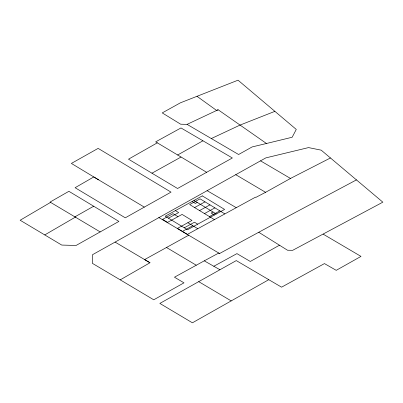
<?xml version="1.0" encoding="UTF-8"?>
<svg xmlns="http://www.w3.org/2000/svg" width="403" height="403" viewBox="0 0 403 403"><rect width="100%" height="100%" fill="white"/><g stroke="black" fill="none" stroke-linecap="round" stroke-linejoin="round"><path stroke-width="0.6" d="M115.087 242.092L149.971 262.756L120.245 279.848L92.347 263.325L92.494 254.711L265.834 157.885L308.532 147.594L321.206 150.163L382.85 202.17L292.714 250.298L287.541 250.243L258.751 232.269M50.571 202.382L20.15 220.24L61.75 245.069L76.066 245.462L118.91 221.408L68.893 191.309L50.053 202.069L100.211 231.937M44.753 234.929L75.356 217.136L74.898 216.864L93.667 206.23M157.306 142.833L128.492 159.185L177.552 188.493L232.35 157.986L180.992 127.953L155.669 141.846L206.643 172.303M268.776 279.687L236.279 260.595L159.85 303.419L192.402 322.808L268.776 279.687L281.581 287.173L324.445 263.587L336.228 270.332L360.997 256.399L323.166 234.148M144.304 207.112L125.288 217.816L75.099 187.717L93.778 176.952L144.304 207.112L171.028 192.13L98.131 148.385L71.386 163.427L98.624 179.854M177.627 155.009L202.9 140.818M177.975 216.673L173.023 213.666L162.6 219.378L167.547 222.385L182.091 214.416L191.984 220.436L177.446 228.405L187.34 234.425L255.532 197.143L255.9 197.369L265.592 192.312L290.492 178.443L330.475 157.951M151.951 173.199L181.028 157.049M279.491 245.215L250.288 261.461L236.939 253.628L213.812 266.267L204.261 260.842L174.459 277.204L183.985 282.835L153.75 299.792L120.245 279.848M188.685 235.221L144.612 259.592L149.971 262.756M168.439 218.169L178.65 212.577L175.421 210.613M197.223 202.392L195.329 203.434L192.1 201.475M194.599 207.56L205.021 201.848M199.545 210.573L209.973 204.86M204.492 213.58L214.92 207.867M184.272 227.801L194.483 222.204L197.707 224.169M213.061 212.023L211.162 213.066L214.386 215.026M182.393 231.418L192.82 225.7M209.444 216.592L219.867 210.875M204.261 260.842L218.769 253.039L219.57 253.517L290.538 215.026L356.499 179.859M187.073 124.371L218.134 109.762L266.464 143.493L292.155 137.247L296.276 129.428L238.042 80.192L180.438 102.805L162.233 112.905L180.665 124.205L187.073 124.371L238.606 154.505L252.122 146.934L266.464 143.493M211.308 138.551L240.052 125.081L274.886 111.349M218.134 109.762L216.542 110.397L196.991 96.307M213.812 266.267L219.927 269.738M207.041 190.614L236.208 207.641M260.519 160.837L290.492 178.443M235.71 174.66L265.592 192.312M158.757 217.494L219.57 253.517M198.699 281.642L231.246 300.93M166.499 247.487L196.226 265.204M224.814 213.887L200.074 198.84L189.652 204.553L214.391 219.6M193.999 200.432L216.285 213.983M187.869 222.693L197.767 228.713M202.311 195.878L165.215 216.21L187.496 229.76L224.597 209.429L202.311 195.878"/></g></svg>
